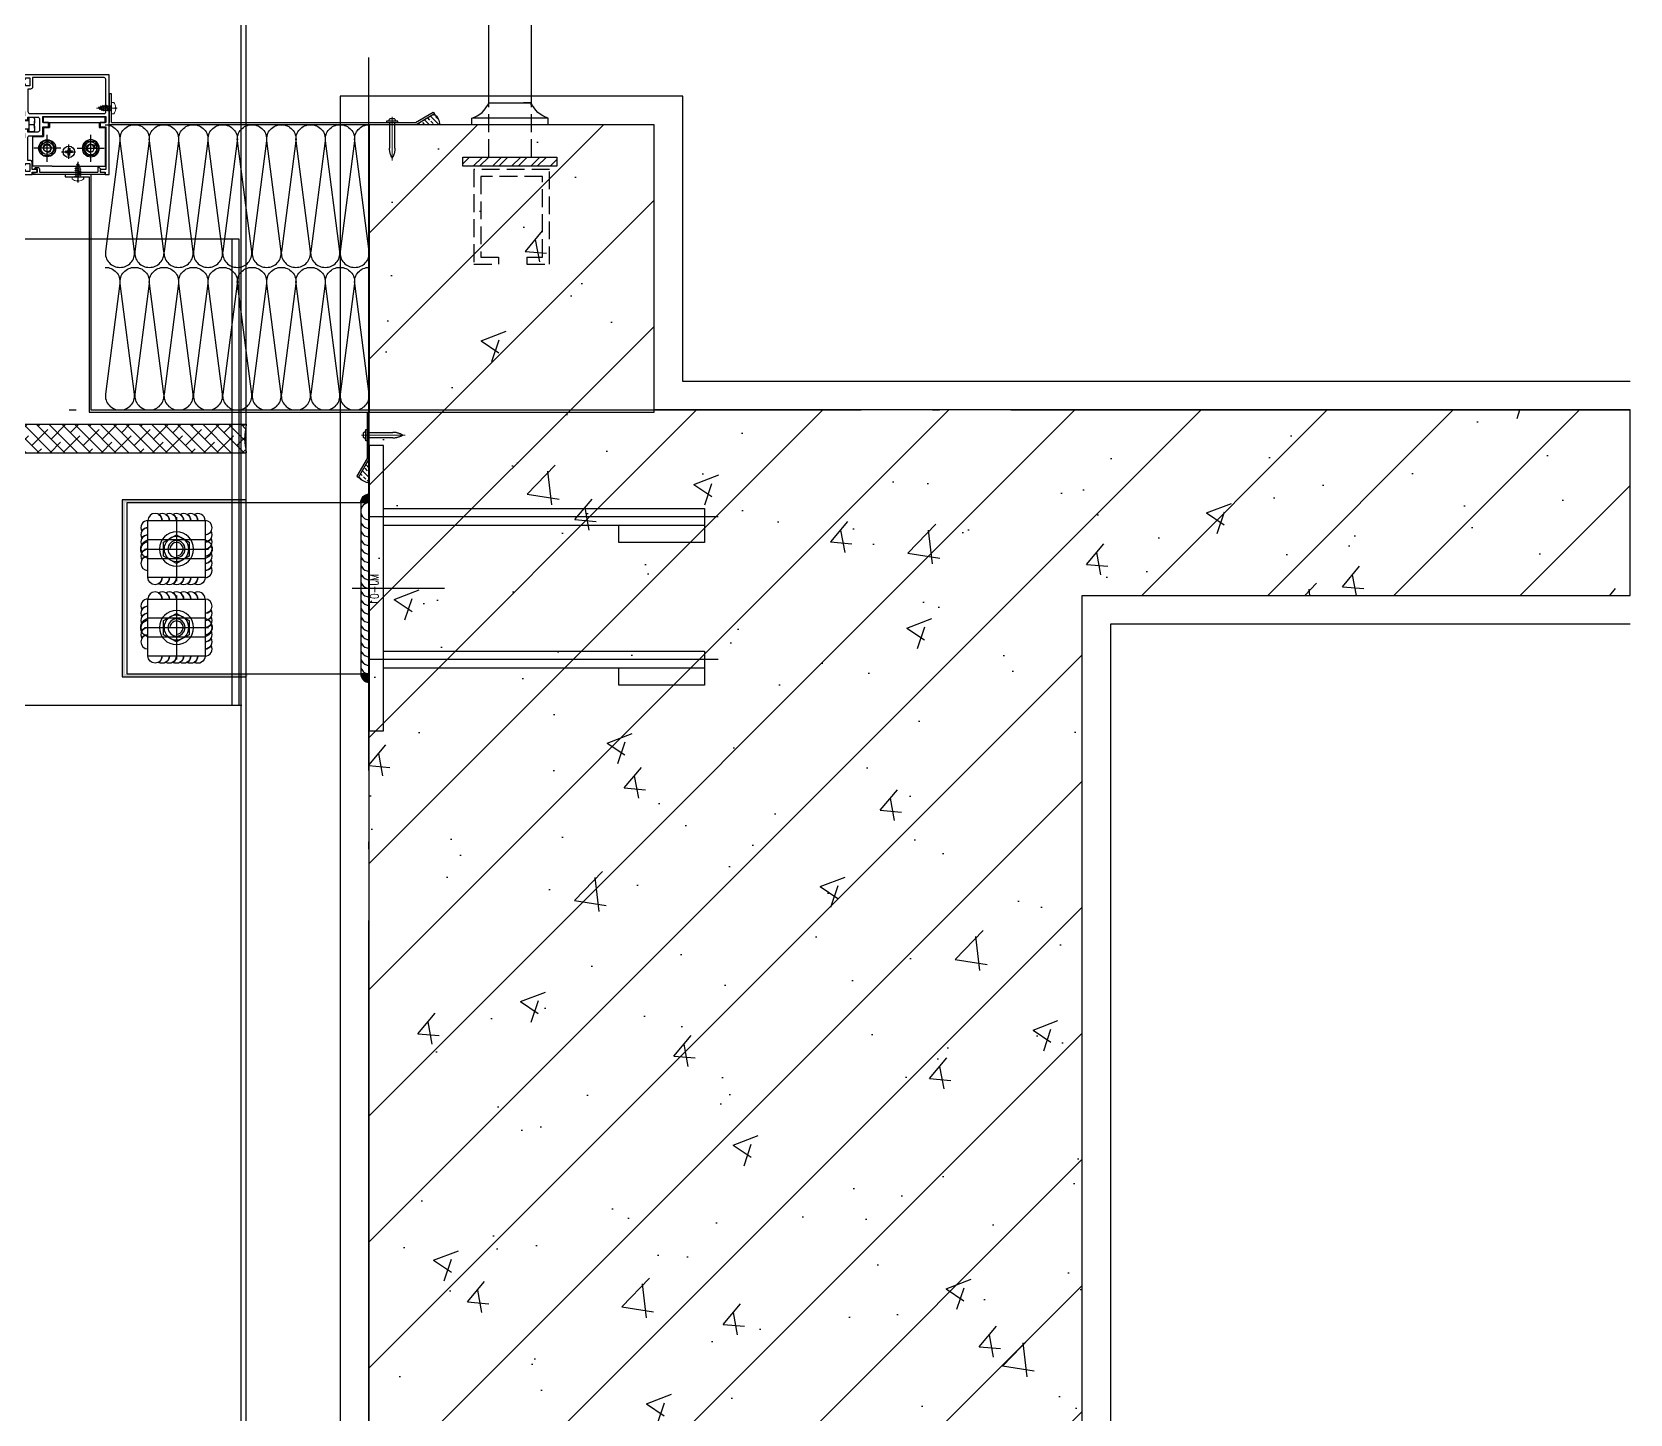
# Model space of a CAD drawing. Extents: x 6843040 to 15500510, y -6507076 to -4940511.
# Drawn here: x 7663986 to 7665106, y -6158748 to -6157780 of the extents above; entities that cross this region are included whole.
import ezdxf
from ezdxf.enums import TextEntityAlignment as Align

# ---------------------------------------------------------------- set-up
doc = ezdxf.new("R2010")
doc.units = 0
doc.header["$LTSCALE"] = 1000
doc.header["$MEASUREMENT"] = 0
for name, pattern in [('ACAD_ISO04W100', [30.5, 24, -3, 0.5, -3]), ('CENTER', [50.8, 31.75, -6.35, 6.35, -6.35]), ('CONTINOUS', [0]), ('DASH', [0.35, 0.25, -0.1]), ('DOTE', [2.42, 2, -0.2, 0.02, -0.2]), ('HIDDEN', [0.375, 0.25, -0.125])]:
    doc.linetypes.add(name, pattern=pattern)
for name, color, linetype in [('-07B2-附件', 8, 'Continuous'), ('CENTER中心线层', 1, 'CENTER'), ('DOTE', 8, 'DOTE'), ('E_LINE_1', 1, 'Continuous'), ('FASTENER紧固件', 2, 'Continuous'), ('FRSTENER紧固件', 2, 'Continuous'), ('GC', 3, 'Continuous'), ('LT-dim 1', 3, 'Continuous'), ('LT-dim 10', 253, 'Continuous'), ('LT-dim 2', 253, 'Continuous'), ('LT-dim 20', 253, 'Continuous'), ('LT-dim 4', 253, 'Continuous'), ('LT-dim 5', 3, 'Continuous'), ('LT-dim 50', 253, 'Continuous'), ('LT-dim 8', 253, 'Continuous'), ('LT-Fill-密封胶', 113, 'Continuous'), ('LT-Fill-玻璃1', 14, 'Continuous'), ('LT-中线', 6, 'Continuous'), ('LT-文字标注', 7, 'Continuous'), ('LT-焊缝', 1, 'Continuous'), ('LT-铝板', 31, 'Continuous'), ('PJ', 25, 'Continuous'), ('plan-1', 40, 'Continuous'), ('PUB_HATCH', 8, 'Continuous'), ('Q02中线', 3, 'Continuous'), ('Q03轴线', 1, 'ACAD_ISO04W100'), ('Q08虚线', 75, 'HIDDEN'), ('Q09辅材', 31, 'Continuous'), ('WALL6', 5, 'Continuous'), ('WELDING', 1, 'Continuous'), ('XC', 61, 'Continuous'), ('ZX', 1, 'CENTER'), ('实体', 7, 'Continuous'), ('批荡层', 213, 'Continuous'), ('紧固件', 40, 'Continuous')]:
    doc.layers.add(name, color=color, linetype=linetype)
for name, color, linetype, lineweight in [('002CEN', 1, 'CENTER', 13), ('003DOT', 253, 'HIDDEN', 13), ('009CON', 6, 'CONTINOUS', 15)]:
    doc.layers.add(name, color=color, linetype=linetype, lineweight=lineweight)
doc.styles.add('LT-文字标注', font='romans.shx', dxfattribs={"width": 0.8, "bigfont": 'gbhzfs.shx'})

# ---------------------------------------------------------------- blocks, each defined once
blk = doc.blocks.new('gtdwer34')
at = {"layer": 'WALL6'}
h = blk.add_hatch(dxfattribs=at)
h.set_pattern_fill('ANSI32', color=256, scale=2, style=0)
h.set_pattern_definition([(45, (2115741.957, -882245.928), (-6.73519209, 6.73519209), []), (45, (2115746.447, -882245.928), (-6.73519209, 6.73519209), [])])
h.paths.add_polyline_path([(44309.1, -285946.8), (44243.2, -285946.8), (44243.2, -285953.2), (44309.1, -285953.2)])
for p, q in [((44261.4, -285908.7), (44261.4, -284868.8)), ((44291.4, -285908.8), (44291.4, -284868.8))]:
    blk.add_line(p, q, dxfattribs=at)
at = {"layer": 'WALL6', "linetype": 'DASH', "ltscale": 0.05}
for p, q in [((44261.4, -285946.8), (44261.4, -285908.7)), ((44291.4, -285946.8), (44291.3, -285908.7))]:
    blk.add_line(p, q, dxfattribs=at)
at = {"layer": 'WALL6'}
for points in [[(44249.6, -285924.1), (44249.6, -285919.6, 0.231992), (44261.4, -285908.7), (44290.9, -285908.7)], [(44303, -285924.1), (44303.1, -285919.6, -0.231992), (44291.3, -285908.7), (44285.9, -285908.7)]]:
    blk.add_lwpolyline(points, format="xyb", dxfattribs=at)
blk.add_lwpolyline([(44303.1, -285919.6), (44250, -285919.6)], dxfattribs=at)
blk.add_lwpolyline([(44243.2, -285946.8), (44309.1, -285946.8), (44309.1, -285953.2), (44243.2, -285953.2)], close=True, dxfattribs=at)
at = {"layer": 'WALL6', "linetype": 'DASH', "ltscale": 0.05}
for points in [[(44288.2, -286021.9), (44304.1, -286021.9), (44304.1, -285955.4), (44251, -285955.4), (44251, -286021.9), (44268.4, -286021.9)], [(44304.1, -286021.9), (44304.1, -285955.4), (44251, -285955.4), (44251, -286021.9), (44268.4, -286021.9)], [(44288.2, -286016.9), (44299.1, -286016.9), (44299.1, -285960.4), (44256, -285960.4), (44256, -286016.9), (44268.4, -286016.9)], [(44268.4, -286016.9), (44268.4, -286021.9)], [(44288.2, -286016.9), (44288.2, -286021.9)]]:
    blk.add_lwpolyline(points, dxfattribs=at)
blk = doc.blocks.new('LT-BLK-20220127160324', base_point=(-28533.2, -2765.2))
at = {"color": 1, "linetype": 'ACAD_ISO04W100', "ltscale": 0.4}
for p, q in [((-28777.8, -2715.2), (-28533.2, -2715.2)), ((-28521.3, -2765.2), (-28586, -2765.2)), ((-28777.8, -2815.2), (-28533.2, -2815.2))]:
    blk.add_line(p, q, dxfattribs=at)
at = {"layer": 'GC', "color": 3}
blk.add_lwpolyline([(-28543.2, -2865.2), (-28543.2, -2665.2), (-28533.2, -2665.2), (-28533.2, -2865.2)], close=True, dxfattribs=at)
for points in [[(-28543.2, -2709.2), (-28768.2, -2709.2)], [(-28768.2, -2709.2), (-28768.2, -2733.2), (-28708.2, -2733.2), (-28708.2, -2721.2)], [(-28543.2, -2809.2), (-28768.2, -2809.2)], [(-28768.2, -2809.2), (-28768.2, -2833.2), (-28708.2, -2833.2), (-28708.2, -2821.2)]]:
    blk.add_lwpolyline(points, dxfattribs=at)
at = {"layer": 'GC', "ltscale": 3}
for points in [[(-28768.2, -2721.2), (-28543.2, -2721.2)], [(-28768.2, -2821.2), (-28543.2, -2821.2)]]:
    blk.add_lwpolyline(points, dxfattribs=at)
at = {"layer": 'LT-文字标注', "style": 'LT-文字标注', "width": 0.8}
blk.add_text('MJ-01', height=6, rotation=270, dxfattribs=at).set_placement((-28541.6, -2776.9), align=Align.BOTTOM_RIGHT)
blk = doc.blocks.new('LT-BLK-20230912092320', base_point=(26757, -59640.5))
at = {"layer": 'GC', "elevation": 0}
blk.add_lwpolyline([(26737, -59620.5), (26737, -59660.5), (26777, -59660.5), (26777, -59620.5)], close=True, dxfattribs=at)
at = {"layer": 'LT-焊缝', "elevation": 0}
for points in [[(26737, -59620.5, -0.57735), (26744.5, -59616.2, 0.267949), (26742, -59620.5, -0.57735), (26749.5, -59616.2, 0.267949), (26747, -59620.5, -0.57735), (26754.5, -59616.2, 0.267949), (26752, -59620.5, -0.57735), (26759.5, -59616.2, 0.267949), (26757, -59620.5, -0.57735), (26764.5, -59616.2, 0.267949), (26762, -59620.5, -1), (26772, -59620.5, -1)], [(26737, -59660.5, -0.57735), (26732.7, -59653, 0.267949), (26737, -59655.5, -0.57735), (26732.7, -59648, 0.267949), (26737, -59650.5, -0.57735), (26732.7, -59643, 0.267949), (26737, -59645.5, -0.57735), (26732.7, -59638, 0.267949), (26737, -59640.5, -0.57735), (26732.7, -59633, 0.267949), (26737, -59635.5, -0.57735), (26732.7, -59628, 0.267949), (26737, -59630.5, -1), (26737, -59620.5, -1)], [(26777, -59660.5, 0.57735), (26781.4, -59653, -0.267949), (26777, -59655.5, 0.57735), (26781.4, -59648, -0.267949), (26777, -59650.5, 0.57735), (26781.4, -59643, -0.267949), (26777, -59645.5, 0.57735), (26781.4, -59638, -0.267949), (26777, -59640.5, 0.57735), (26781.4, -59633, -0.267949), (26777, -59635.5, 0.57735), (26781.4, -59628, -0.267949), (26777, -59630.5, 1), (26777, -59620.5, 1)], [(26777, -59660.5, -0.57735), (26769.5, -59664.8, 0.267949), (26772, -59660.5, -0.57735), (26764.5, -59664.8, 0.267949), (26767, -59660.5, -0.57735), (26759.5, -59664.8, 0.267949), (26762, -59660.5, -0.57735), (26754.5, -59664.8, 0.267949), (26757, -59660.5, -0.57735), (26749.5, -59664.8, 0.267949), (26752, -59660.5, -0.57735), (26744.5, -59664.8, 0.267949), (26747, -59660.5, -1), (26737, -59660.5, -1)]]:
    blk.add_lwpolyline(points, format="xyb", dxfattribs=at)
at = {"layer": 'Q02中线'}
for centre, start, end in [((26757, -59622.2), 14.85, 165.15), ((26757, -59658.8), 194.85, 345.15)]:
    blk.add_arc(centre, 6.72, start, end, dxfattribs=at)
at = {"layer": 'Q03轴线', "ltscale": 0.2, "elevation": 0}
for points in [[(26757, -59618.1), (26757, -59662.9)], [(26734.6, -59640.5), (26779.4, -59640.5)]]:
    blk.add_lwpolyline(points, dxfattribs=at)
at = {"layer": 'Q08虚线', "ltscale": 20}
for p, q in [((26750.5, -59660.5), (26750.5, -59620.5)), ((26763.5, -59620.5), (26763.5, -59660.5))]:
    blk.add_line(p, q, dxfattribs=at)
at = {"layer": 'Q09辅材', "elevation": 0}
for points in [[(26757, -59628.5, -1), (26757, -59652.5, -1), (26757, -59628.5, -1)], [(26757, -59631.8, -1), (26757, -59649.2, -1), (26757, -59631.8, -1)], [(26757, -59634.5, -1), (26757, -59646.5, -1), (26757, -59634.5, -1)], [(26761.7, -59640.5, -2.414214), (26757, -59635.9, -2.414214)]]:
    blk.add_lwpolyline(points, format="xyb", dxfattribs=at)
blk.add_lwpolyline([(26767, -59640.5), (26762, -59631.5), (26752.1, -59631.5), (26747.1, -59640.5), (26752.1, -59649.5), (26762, -59649.5), (26767, -59640.5)], dxfattribs=at)
blk = doc.blocks.new('LT-BLK-20240910174306', base_point=(-5314322.4, -274178.3))
at = {"layer": 'LT-Fill-玻璃1'}
h = blk.add_hatch(dxfattribs=at)
h.set_pattern_fill('DOTS', color=8, scale=0.5)
h.set_pattern_definition([(0, (-5830511.4218, -915288.585), (0.396875, 0.79375), [0, -0.79375])])
h.paths.add_polyline_path([(-5314418.4, -274118.3), (-5314418.4, -274116.3), (-5314505.5, -274116.3), (-5314505.5, -274240.3), (-5314417.7, -274240.3), (-5314417.7, -274238.3), (-5314503.5, -274238.3), (-5314503.5, -274118.3)])
at = {"layer": 'WELDING'}
h = blk.add_hatch(color=256, dxfattribs=at)
h.dxf.hatch_style = 1
edge = h.paths.add_edge_path()
edge.add_line((-5314332.4, -274112.3), (-5314332.4, -274118.3))
edge.add_line((-5314332.4, -274118.3), (-5314338.4, -274118.3))
edge.add_arc((-5314332.4, -274118.3), 6, 90, 180, ccw=False)
h = blk.add_hatch(color=256, dxfattribs=at)
h.dxf.hatch_style = 1
edge = h.paths.add_edge_path()
edge.add_line((-5314332.4, -274244.3), (-5314332.4, -274238.3))
edge.add_line((-5314332.4, -274238.3), (-5314338.4, -274238.3))
edge.add_arc((-5314332.4, -274238.3), 6, 180, 270)
at = {"layer": 'GC'}
blk.add_line((-5314338.4, -274118.3), (-5314338.4, -274238.3), dxfattribs=at)
at = {"layer": 'GC', "elevation": 0}
blk.add_lwpolyline([(-5314332.4, -274238.3), (-5314332.4, -274118.3), (-5314502.4, -274118.3), (-5314502.4, -274238.3)], close=True, dxfattribs=at)
at = {"layer": 'LT-dim 2', "color": 8, "elevation": 0}
blk.add_lwpolyline([(-5314418.4, -274116.3), (-5314505.5, -274116.3), (-5314505.5, -274240.3), (-5314418.4, -274240.3)], dxfattribs=at)
at = {"layer": 'LT-dim 5', "color": 1}
for centre, start in [((-5314332.4, -274124.3), 90), ((-5314332.4, -274130.3), 150), ((-5314332.4, -274136.3), 150), ((-5314332.4, -274142.3), 150), ((-5314332.4, -274148.3), 150), ((-5314332.4, -274154.3), 150), ((-5314332.4, -274160.3), 150), ((-5314332.4, -274166.3), 150), ((-5314332.4, -274172.3), 150), ((-5314332.4, -274178.3), 150), ((-5314332.4, -274184.3), 150), ((-5314332.4, -274190.3), 150), ((-5314332.4, -274196.3), 150), ((-5314332.4, -274202.3), 150), ((-5314332.4, -274208.3), 150), ((-5314332.4, -274214.3), 150), ((-5314332.4, -274220.3), 150), ((-5314332.4, -274226.3), 150), ((-5314332.4, -274232.3), 150)]:
    blk.add_arc(centre, 6, start, 270, dxfattribs=at)
at = {"layer": 'WELDING'}
for points in [[(-5314332.4, -274112.3), (-5314332.4, -274118.3), (-5314338.4, -274118.3, -0.414214)], [(-5314332.4, -274244.3), (-5314332.4, -274238.3), (-5314338.4, -274238.3, 0.414214)]]:
    blk.add_lwpolyline(points, format="xyb", close=True, dxfattribs=at)
at = {"layer": 'LT-dim 4', "xscale": -1, "rotation": 90}
for p in [(-5314467.5, -274150.8, 0), (-5314467.5, -274205.8, 0)]:
    blk.add_blockref('LT-BLK-20230912092320', p, dxfattribs=at)
at = {"layer": 'LT-dim 50', "xscale": -1}
blk.add_blockref('LT-BLK-20220127160324', (-5314332.4, -274178.3), dxfattribs=at)
blk = doc.blocks.new('LT-BLK-20240603163343', base_point=(-3102913.4, 295840.9))
at = {"layer": 'LT-Fill-密封胶'}
h = blk.add_hatch(dxfattribs=at)
h.set_pattern_fill('ANSI38', color=8, scale=2, style=0)
h.set_pattern_definition([(45, (-2772054.24, 233924.1444), (-4.49012806, 4.49012806), []), (135, (-2772054.24, 233924.1444), (-13.47038418, 4.49012806), [15.875, -9.525])])
edge = h.paths.add_edge_path()
edge.add_arc((-3103105.2, 295847.9), 53.5, 349.2258, 370.7742, ccw=False)
edge.add_line((-3103052.6, 295837.9), (-3102872.6, 295837.9))
edge.add_arc((-3102820.1, 295847.9), 53.5, 169.2258, 190.7742, ccw=False)
edge.add_line((-3102872.6, 295857.9), (-3103052.6, 295857.9))
at = {"layer": 'GC', "color": 8, "linetype": 'HIDDEN', "ltscale": 50}
for p, q in [((-3102878.4, 295987.9), (-3103047.4, 295987.9)), ((-3103047.4, 295987.9), (-3103047.4, 295660.9)), ((-3103042.4, 295987.9), (-3103042.4, 295660.9)), ((-3102883.4, 295987.9), (-3102883.4, 295660.9)), ((-3102878.4, 295987.9), (-3102878.4, 295660.9)), ((-3102878.4, 295660.9), (-3103049.4, 295660.9))]:
    blk.add_line(p, q, dxfattribs=at)
at = {"layer": 'LT-Fill-密封胶', "color": 8}
for points in [[(-3103052.6, 295857.9, -0.094301), (-3103052.6, 295837.9, 0)], [(-3102872.6, 295857.9, 0.094301), (-3102872.6, 295837.9, 0)]]:
    blk.add_lwpolyline(points, format="xyb", dxfattribs=at)
at = {"layer": 'XC', "ltscale": 0.5}
for p, q in [((-3102872.6, 295857.9), (-3103052.6, 295857.9)), ((-3102872.6, 295837.9), (-3103052.6, 295837.9))]:
    blk.add_line(p, q, dxfattribs=at)
blk = doc.blocks.new('*U255')
at = {"layer": '002CEN', "ltscale": 5}
blk.add_line((-4.1, 0), (10.5, 0), dxfattribs=at)
at = {"layer": '003DOT', "ltscale": 5}
for p, q in [((0, 4), (0, 1.8)), ((0, 1.8), (0, -2.3)), ((0, 1.7), (0.6, -1.5)), ((0, 0), (0.3, -2.1)), ((0.2, 1.6), (0.8, 1.6)), ((0.8, 1.6), (1.1, 2.1)), ((0.8, 1.6), (1.4, -1.5)), ((1.1, 2.1), (1.7, -2.1)), ((1.1, 2.1), (1.4, 1.6)), ((1.4, 1.6), (2, -1.5)), ((1.4, 1.6), (2.2, 1.6)), ((2.2, 1.6), (2.5, 2.1)), ((2.2, 1.6), (2.8, -1.5)), ((2.5, 2.1), (3.1, -2.1)), ((2.5, 2.1), (2.8, 1.6)), ((2.8, 1.6), (3.4, -1.5)), ((2.8, 1.6), (3.6, 1.6)), ((3.6, 1.6), (3.9, 2.1)), ((3.6, 1.6), (4.2, -1.5)), ((3.9, 2.1), (4.5, -2.1)), ((3.9, 2.1), (4.2, 1.6)), ((4.2, 1.6), (4.8, -1.5)), ((4.2, 1.6), (5, 1.6)), ((5, 1.6), (5.3, 2.1)), ((5, 1.6), (5.6, -1.5)), ((5.3, 2.1), (5.9, -2.1)), ((5.3, 2.1), (5.6, 1.6)), ((5.6, 1.6), (6.2, -1.5)), ((5.6, 1.6), (5.8, 1.6)), ((5.8, 1.6), (6.5, 1.3)), ((6.5, 1.3), (6.8, 1.7)), ((6.5, 1.3), (6.9, -1.1)), ((6.8, 1.7), (7.2, -1.6)), ((6.8, 1.7), (7.2, 0.9)), ((7.2, 0.9), (7.7, -0.8)), ((7.2, 0.9), (8, 0.6)), ((8, 0.6), (8.2, 1.1)), ((8, 0.6), (8.3, -0.5)), ((8.2, 1.1), (8.5, -1)), ((8.2, 1.1), (8.7, 0.3)), ((8.7, 0.3), (9, -0.2)), ((8.7, 0.3), (9.5, 0)), ((9.5, 0), (9, -0.2)), ((0, -2.3), (0, -4)), ((0.3, -2.1), (0.2, -2.1)), ((0.6, -1.5), (0.3, -2.1)), ((1.4, -1.5), (0.6, -1.5)), ((1.7, -2.1), (1.4, -1.5)), ((2, -1.5), (1.7, -2.1)), ((2.8, -1.5), (2, -1.5)), ((3.1, -2.1), (2.8, -1.5)), ((3.4, -1.5), (3.1, -2.1)), ((4.2, -1.5), (3.4, -1.5)), ((4.5, -2.1), (4.2, -1.5)), ((4.8, -1.5), (4.5, -2.1)), ((5.6, -1.5), (4.8, -1.5)), ((5.9, -2.1), (5.6, -1.5)), ((6.2, -1.5), (5.9, -2.1)), ((6.9, -1.1), (6.2, -1.4)), ((6.2, -1.4), (6.2, -1.5)), ((7.2, -1.6), (6.9, -1.1)), ((7.7, -0.8), (7.2, -1.6)), ((8.3, -0.5), (7.7, -0.8)), ((8.5, -1), (8.3, -0.5)), ((9, -0.2), (8.5, -1))]:
    blk.add_line(p, q, dxfattribs=at)
for centre, start, end in [((0.2, 1.8), 180, 270), ((0.2, -2.3), 90, 180)]:
    blk.add_arc(centre, 0.2, start, end, dxfattribs=at)
at = {"layer": '009CON'}
for p, q in [((-2.7, 0.4), (-3.1, 0.4)), ((-2.7, -0.4), (-2.7, 0.4)), ((-1.7, 4), (0, 4)), ((-3.1, -0.4), (-2.7, -0.4)), ((0, -4), (-1.7, -4))]:
    blk.add_line(p, q, dxfattribs=at)
for start, end in [(142.0201, 176.4719), (183.5281, 217.9799)]:
    blk.add_arc((3.4, 0), 6.5, start, end, dxfattribs=at)
blk = doc.blocks.new('LT-BLK-20230218091845', base_point=(395239.1, 252820.7))
at = {"layer": 'LT-Fill-玻璃1'}
h = blk.add_hatch(dxfattribs=at)
h.set_pattern_fill('ANSI33', color=8, scale=0.75, style=0)
h.set_pattern_definition([(45, (0, 0), (-3.367596045, 3.367596045), []), (45, (3.3676, 0), (-3.367596045, 3.367596045), [2.38125, -1.190625])])
edge = h.paths.add_edge_path()
edge.add_line((395239.1, 252820.7), (395252.1, 252813.2))
edge.add_arc((395244.4, 252821.8), 11.5, 311.8286, 333.2105)
edge.add_arc((395244.4, 252821.8), 11.5, 333.2105, 354.5925)
edge.add_line((395255.9, 252820.7), (395239.1, 252820.7))
at = {"layer": 'LT-dim 5'}
blk.add_arc((395244.4, 252821.8), 11.5, 311.8286, 354.5925, dxfattribs=at)
blk = doc.blocks.new('LT-BLK-20240528163730', base_point=(-326528, 67956.2))
at = {"layer": 'LT-中线'}
for p, q in [((-326529.3, 67957.1), (-326536.8, 67944.1)), ((-326535.3, 67943.7), (-326528, 67956.2)), ((-326528, 67956.2), (-326529.3, 67957.1)), ((-326536.8, 67944.1), (-326536.8, 67911.3)), ((-326535.3, 67911.3), (-326535.3, 67943.7))]:
    blk.add_line(p, q, dxfattribs=at)
at = {"layer": 'LT-Fill-玻璃1', "rotation": 90.00000000172149}
blk.add_blockref('LT-BLK-20230218091845', (-326536.8, 67944), dxfattribs=at)
blk = doc.blocks.new('sd425')
at = {"layer": '实体', "color": 1, "linetype": 'CENTER', "lineweight": 18}
blk.add_line((0, 3.9), (0, -26.6), dxfattribs=at)
at = {"layer": '紧固件', "color": 40}
blk.add_lwpolyline([(4, 0), (-4, 0), (-4, 1), (4, 1)], close=True, dxfattribs=at)
blk.add_lwpolyline([(-3.5, 1, 0.342434), (-2, 2.1, -0.350221), (-1.6, 2.5), (1.6, 2.5, -0.341999), (2.1, 2.1, 0.348555), (3.5, 1)], format="xyb", dxfattribs=at)
at = {"layer": '紧固件', "color": 40, "linetype": 'HIDDEN', "ltscale": 2}
blk.add_lwpolyline([(1.9, 0), (1.9, -18, -0.131642), (0, -25, -0.131531), (-1.9, -18), (-1.9, 0)], format="xyb", dxfattribs=at)
blk = doc.blocks.new('LT-BLK-20240528163734', base_point=(-326528, 67956.2))
at = {"rotation": 270}
blk.add_blockref('sd425', (-326535.3, 67927.4), dxfattribs=at)
at = {"layer": 'LT-dim 50'}
blk.add_blockref('LT-BLK-20240528163730', (-326528, 67956.2), dxfattribs=at)
blk = doc.blocks.new('*U251')
at = {"layer": '-07B2-附件', "color": 6, "lineweight": -3}
for p, q in [((-5, 3.6), (-5, 0)), ((5, 0), (-5, 0)), ((-3, -15.1), (-3, 0)), ((0, 3.6), (0, 0)), ((0, 3.6), (0, 0)), ((3, -15.1), (3, 0)), ((5, 3.6), (5, 0)), ((-3, -6), (-2.4, -7.2)), ((3, -6), (-3, -6)), ((3, -7.2), (-3, -7.2)), ((-2.4, -15.1), (-2.4, -7.2)), ((3, -6), (2.4, -7.2)), ((2.4, -15.1), (2.4, -7.2)), ((6, -15.1), (-6, -15.1)), ((-6, -16.7), (-6, -15.1)), ((6, -16.7), (-6, -16.7)), ((-5.8, -23.1), (-5.8, -18.7)), ((-4.6, -18.3), (-4.6, -16.7)), ((4.6, -18.3), (-4.6, -18.3)), ((3.9, -18.3), (-3.9, -18.3)), ((-2.9, -23.1), (-2.9, -18.7)), ((0, -18.3), (-0.9, -16.7)), ((0.9, -18.3), (0, -16.7)), ((2.9, -23.1), (2.9, -18.7)), ((4.6, -18.3), (4.6, -16.7)), ((5.8, -23.1), (5.8, -18.7)), ((6, -16.7), (6, -15.1)), ((-4.3, -23.5), (4.3, -23.5)), ((-3, -27.5), (-3, -23.5)), ((3, -27.5), (-3, -27.5)), ((-3, -27.5), (-2.4, -28.1)), ((-2.4, -28.1), (-2.4, -23.5)), ((2.4, -28.1), (-2.4, -28.1)), ((2.4, -28.1), (2.4, -23.5)), ((3, -27.5), (2.4, -28.1)), ((3, -27.5), (3, -23.5))]:
    blk.add_line(p, q, dxfattribs=at)
blk.add_lwpolyline([(-2.5, 4.1), (2.5, 4.1)], dxfattribs=at)
for centre, radius, start, end in [((-2.5, -2.8), 6.91, 68.794, 111.206), ((2.5, -2.8), 6.91, 68.794, 111.206), ((-4.3, -21.2), 2.89, 60, 120), ((0, -29.3), 11, 74.7385, 105.2615), ((4.3, -21.2), 2.89, 60, 120), ((-4.3, -20.6), 2.89, 240, 300), ((0, -12.5), 11, 254.7385, 285.2615), ((4.3, -20.6), 2.89, 240, 300)]:
    blk.add_arc(centre, radius, start, end, dxfattribs=at)
blk = doc.blocks.new('*U167')
at = {"layer": 'CENTER中心线层', "ltscale": 3}
for p, q in [((5.2, 0), (-4.7, 0)), ((0, 5), (0, -5))]:
    blk.add_line(p, q, dxfattribs=at)
at = {"layer": 'FASTENER紧固件'}
for p, q in [((-2.5, 0.6), (-0.6, 0.4)), ((-2.1, 0.6), (-2.1, -0.6)), ((-1.6, 0.5), (-0.8, 0.8)), ((-0.5, 1.6), (-0.8, 0.8)), ((-0.8, 0.8), (-0.4, 0.4)), ((-0.6, 2.5), (-0.4, 0.6)), ((0.6, 2.1), (-0.6, 2.1)), ((-0.6, 0.4), (-0.4, 0.4)), ((-0.6, -0.4), (-0.6, 0.4)), ((-0.4, 0.4), (-0.4, 0.6)), ((-0.4, 0.6), (0.4, 0.6)), ((0.6, 2.5), (0.4, 0.6)), ((0.8, 0.8), (0.4, 0.4)), ((0.4, 0.6), (0.4, 0.4)), ((0.4, 0.4), (0.6, 0.4)), ((0.5, 1.6), (0.8, 0.8)), ((2.5, 0.6), (0.6, 0.4)), ((0.6, 0.4), (0.6, -0.4)), ((1.6, 0.5), (0.8, 0.8)), ((2.1, 0.6), (2.1, -0.6)), ((-2.5, -0.6), (-0.6, -0.4)), ((-1.6, -0.5), (-0.8, -0.8)), ((-0.8, -0.8), (-0.4, -0.4)), ((-0.5, -1.6), (-0.8, -0.8)), ((-0.4, -0.4), (-0.6, -0.4)), ((-0.6, -2.5), (-0.4, -0.6)), ((0.6, -2.1), (-0.6, -2.1)), ((-0.4, -0.6), (-0.4, -0.4)), ((0.4, -0.6), (-0.4, -0.6)), ((0.6, -0.4), (0.4, -0.4)), ((0.4, -0.4), (0.4, -0.6)), ((0.8, -0.8), (0.4, -0.4)), ((0.6, -2.5), (0.4, -0.6)), ((0.5, -1.6), (0.8, -0.8)), ((2.5, -0.6), (0.6, -0.4)), ((1.6, -0.5), (0.8, -0.8))]:
    blk.add_line(p, q, dxfattribs=at)
blk.add_circle((0, 0), 4, dxfattribs=at)
blk = doc.blocks.new('M6-W-F')
at = {"layer": 'PJ', "extrusion": (0.866025, -0.5, 0)}
for p, q in [((-3, 4.8), (-5.6, 0.2)), ((3, -4.8), (5.6, -0.2))]:
    blk.add_line(p, q, dxfattribs=at)
at = {"layer": 'PJ', "extrusion": (0, 1, 0)}
for p, q in [((2.6, 5), (-2.6, 5)), ((-2.6, -5), (2.6, -5))]:
    blk.add_line(p, q, dxfattribs=at)
at = {"layer": 'PJ', "extrusion": (0.866025, 0.5, 0)}
for p, q in [((5.6, 0.2), (3, 4.8)), ((-5.6, -0.2), (-3, -4.8))]:
    blk.add_line(p, q, dxfattribs=at)
at = {"layer": 'PJ'}
for radius in [6, 4.45, 2.46]:
    blk.add_circle((0, 0), radius, dxfattribs=at)
for radius, start, end in [(5.65, 177.7395, 182.2605), (5.65, 117.7395, 122.2605), (3, 275.7296, 185.7296), (5.65, 57.7395, 62.2605), (5.65, 357.7395, 2.2605), (5.65, 237.7395, 242.2605), (5.65, 297.7395, 302.2605)]:
    blk.add_arc((0, 0), radius, start, end, dxfattribs=at)
at = {"layer": 'ZX', "ltscale": 0.6, "extrusion": (1, 0, 0)}
blk.add_line((0, -9.5), (0, 9.5), dxfattribs=at)
at = {"layer": 'ZX', "ltscale": 0.6, "extrusion": (0, 1, 0)}
blk.add_line((9.5, 0), (-9.5, 0), dxfattribs=at)
blk = doc.blocks.new('LT-BLK-20240527212027', base_point=(-4578.7, 6644.9))
at = {"layer": 'LT-中线', "ltscale": 10}
for p, q in [((-4558.2, 6648.9), (-4601.2, 6648.9)), ((-4601.2, 6644.9), (-4601.2, 6648.9)), ((-4558.2, 6644.9), (-4601.2, 6644.9)), ((-4597.2, 6644.9), (-4597.2, 6641.4)), ((-4562.2, 6644.9), (-4562.2, 6641.4)), ((-4558.2, 6644.9), (-4558.2, 6648.9)), ((-4597.2, 6641.4), (-4601.2, 6641.4)), ((-4601.2, 6641.4), (-4601.2, 6614.4)), ((-4558.2, 6641.4), (-4562.2, 6641.4)), ((-4558.2, 6641.4), (-4558.2, 6635.1)), ((-4550.7, 6635.1), (-4558.2, 6635.1)), ((-4550.7, 6614.4), (-4550.7, 6635.1)), ((-4564.2, 6614.4), (-4601.2, 6614.4)), ((-4564.2, 6614.4), (-4550.7, 6614.4))]:
    blk.add_line(p, q, dxfattribs=at)
at = {"layer": 'FRSTENER紧固件', "xscale": -1, "rotation": 180}
blk.add_blockref('*U167', (-4575.9, 6624.4), dxfattribs=at)
at = {"layer": 'PJ'}
blk.add_blockref('M6-W-F', (-4591.2, 6626.9), dxfattribs=at)
at = {"layer": 'PJ', "xscale": -1}
blk.add_blockref('M6-W-F', (-4560.7, 6626.9), dxfattribs=at)
blk = doc.blocks.new('LT-BLK-20240527212049', base_point=(-4575.8, 6610.9))
at = {"layer": 'LT-铝板'}
blk.add_lwpolyline([(-4552.6, 6614.7, 1), (-4552.6, 6616), (-4554.1, 6616, 0.414214), (-4555.1, 6615), (-4555.1, 6613.1, -0.414214), (-4555.6, 6612.6), (-4595.8, 6612.6, -0.414214), (-4596.3, 6613.1), (-4596.3, 6616, 0.654649), (-4596.8, 6616.2), (-4598, 6615, 0.504901), (-4598, 6614.6), (-4597.6, 6614.3), (-4597.6, 6612.6), (-4600.7, 6612.6, 0.414214), (-4601, 6612.3), (-4601, 6611.2, 0.414214), (-4600.7, 6610.9), (-4551, 6610.9, 0.916331), (-4550.9, 6612.2), (-4553.8, 6612.7), (-4553.8, 6614.7)], format="xyb", close=True, dxfattribs=at)
blk = doc.blocks.new('LT-BLK-20240910160700', base_point=(-5089123.4, -205701.6))
at = {"layer": 'LT-铝板'}
for points in [[(-5089076.9, -205700.1), (-5089076.9, -205695.8), (-5089120.9, -205695.8), (-5089120.9, -205700.1), (-5089116.9, -205700.1), (-5089116.9, -205703.1), (-5089120.9, -205703.1), (-5089120.9, -205733), (-5089117.8, -205733, -1), (-5089117.8, -205734.8), (-5089120.4, -205734.8), (-5089120.4, -205736.6), (-5089123.4, -205736.6), (-5089123.4, -205666.6), (-5089063.4, -205666.6), (-5089063.4, -205669.8), (-5089064.6, -205669.8), (-5089064.6, -205668.8), (-5089067.6, -205668.8), (-5089067.6, -205674.4), (-5089064.6, -205674.4), (-5089064.6, -205673.3), (-5089063.4, -205673.3), (-5089063.4, -205687.1), (-5089063.4, -205687.1), (-5089063.4, -205690.1), (-5089063.4, -205690.1), (-5089063.4, -205692.3), (-5089063.9, -205692.3), (-5089063.9, -205695.3), (-5089063.4, -205695.3), (-5089063.4, -205698.3), (-5089066.4, -205698.3), (-5089066.4, -205696.3), (-5089073.4, -205696.3, 0.414214), (-5089074.4, -205697.3), (-5089074.4, -205705.8, 0.414214), (-5089073.4, -205706.8), (-5089066.4, -205706.8), (-5089066.4, -205704.8), (-5089063.4, -205704.8), (-5089063.4, -205707.8), (-5089063.9, -205707.8), (-5089063.9, -205710.8), (-5089063.4, -205710.8), (-5089063.4, -205729.8), (-5089064.6, -205729.8), (-5089064.6, -205728.8), (-5089067.6, -205728.8), (-5089067.6, -205734.4), (-5089064.6, -205734.4), (-5089064.6, -205733.3), (-5089063.4, -205733.3), (-5089063.4, -205736.6), (-5089069.4, -205736.6), (-5089069.4, -205734.8), (-5089072, -205734.8, -1), (-5089072, -205733), (-5089069.4, -205733), (-5089069.4, -205728.1, -0.414214), (-5089067.9, -205726.6), (-5089066.4, -205726.6), (-5089066.4, -205710.3, 0.414214), (-5089067.4, -205709.3), (-5089075.9, -205709.3, -0.414214), (-5089076.9, -205708.3), (-5089076.9, -205703.1), (-5089080.9, -205703.1), (-5089080.9, -205700.1)], [(-5089120.9, -205692.8), (-5089120.9, -205669.6, -0.414214), (-5089119.9, -205668.6), (-5089069.6, -205668.6), (-5089069.6, -205675.1, 0.414214), (-5089068.1, -205676.6), (-5089066.4, -205676.6), (-5089066.4, -205692.3, -0.414214), (-5089067.9, -205693.8), (-5089119.9, -205693.8, -0.414214)]]:
    blk.add_lwpolyline(points, format="xyb", close=True, dxfattribs=at)
blk = doc.blocks.new('LT-BLK-20240910180156', base_point=(-5314482.2, -280328.3, 0))
at = {"layer": 'GC', "color": 8, "linetype": 'HIDDEN', "ltscale": 20}
blk.add_line((-5314421.9, -281849), (-5314421.9, -279857.6), dxfattribs=at)
at = {"layer": 'LT-dim 1', "extrusion": (0, 1.22465e-16, -1)}
for points in [[(5314517.2, -280003.3, 0.451718), (5314507, -280014.6), (5314517.1, -280092.1, -0.451718), (5314506.9, -280103.3, -0.451718), (5314496.7, -280092.1), (5314506.8, -280014.6, 0.451718), (5314496.6, -280003.3, 0.451718), (5314486.4, -280014.6), (5314496.5, -280092.1, -0.451718), (5314486.3, -280103.3, -0.451718), (5314476.1, -280092.1), (5314486.3, -280014.6, 0.451718), (5314476.1, -280003.3, 0.451718), (5314465.9, -280014.6), (5314476, -280092.1, -0.451718), (5314465.8, -280103.3, -0.451718), (5314455.6, -280092.1), (5314465.7, -280014.6, 0.451718), (5314455.5, -280003.3, 0.451718), (5314445.3, -280014.6), (5314455.4, -280092.1, -0.451718), (5314445.2, -280103.3, -0.451718), (5314435, -280092.1), (5314445.1, -280014.6, 0.451718), (5314434.9, -280003.3, 0.451718), (5314424.7, -280014.6), (5314434.9, -280092.1, -0.451718), (5314424.7, -280103.3, -0.451718), (5314414.5, -280092.1), (5314424.6, -280014.6, 0.451718), (5314414.4, -280003.3, 0.451718), (5314404.2, -280014.6), (5314414.3, -280092.1, -0.451718), (5314404.1, -280103.3, -0.451718), (5314393.9, -280092.1), (5314404, -280014.6, 0.451718), (5314393.8, -280003.3, 0.451718), (5314383.6, -280014.6), (5314393.8, -280092.1, -0.451718), (5314383.6, -280103.3, -0.451718), (5314373.4, -280092.1), (5314383.5, -280014.6, 0.451718), (5314373.3, -280003.3, 0.451718), (5314363.1, -280014.6), (5314373.2, -280092.1, -0.451718), (5314363, -280103.3, -0.451718), (5314352.8, -280092.1), (5314362.9, -280014.6, 0.451718), (5314352.7, -280003.3, 0.451718), (5314342.5, -280014.6), (5314352.6, -280092.1, -0.451718), (5314342.4, -280103.3, -0.451718), (5314332.2, -280092.1), (5314342.4, -280014.6, 0.451718), (5314332.2, -280003.3)], [(5314517.2, -280103.3, 0.451718), (5314507, -280114.6), (5314517.1, -280192.1, -0.451718), (5314506.9, -280203.3, -0.451718), (5314496.7, -280192.1), (5314506.8, -280114.6, 0.451718), (5314496.6, -280103.3, 0.451718), (5314486.4, -280114.6), (5314496.5, -280192.1, -0.451718), (5314486.3, -280203.3, -0.451718), (5314476.1, -280192.1), (5314486.3, -280114.6, 0.451718), (5314476.1, -280103.3, 0.451718), (5314465.9, -280114.6), (5314476, -280192.1, -0.451718), (5314465.8, -280203.3, -0.451718), (5314455.6, -280192.1), (5314465.7, -280114.6, 0.451718), (5314455.5, -280103.3, 0.451718), (5314445.3, -280114.6), (5314455.4, -280192.1, -0.451718), (5314445.2, -280203.3, -0.451718), (5314435, -280192.1), (5314445.1, -280114.6, 0.451718), (5314434.9, -280103.3, 0.451718), (5314424.7, -280114.6), (5314434.9, -280192.1, -0.451718), (5314424.7, -280203.3, -0.451718), (5314414.5, -280192.1), (5314424.6, -280114.6, 0.451718), (5314414.4, -280103.3, 0.451718), (5314404.2, -280114.6), (5314414.3, -280192.1, -0.451718), (5314404.1, -280203.3, -0.451718), (5314393.9, -280192.1), (5314404, -280114.6, 0.451718), (5314393.8, -280103.3, 0.451718), (5314383.6, -280114.6), (5314393.8, -280192.1, -0.451718), (5314383.6, -280203.3, -0.451718), (5314373.4, -280192.1), (5314383.5, -280114.6, 0.451718), (5314373.3, -280103.3, 0.451718), (5314363.1, -280114.6), (5314373.2, -280192.1, -0.451718), (5314363, -280203.3, -0.451718), (5314352.8, -280192.1), (5314362.9, -280114.6, 0.451718), (5314352.7, -280103.3, 0.451718), (5314342.5, -280114.6), (5314352.6, -280192.1, -0.451718), (5314342.4, -280203.3, -0.451718), (5314332.2, -280192.1), (5314342.4, -280114.6, 0.451718), (5314332.2, -280103.3)]]:
    blk.add_lwpolyline(points, format="xyb", dxfattribs=at)
at = {"layer": 'LT-中线'}
for p, q in [((-5314528.6, -280204.9), (-5314332.2, -280204.9)), ((-5314527.1, -280203.3), (-5314332.2, -280203.3))]:
    blk.add_line(p, q, dxfattribs=at)
for points in [[(-5314512.9, -280001.8), (-5314512.9, -279981.7), (-5314514.4, -279981.7), (-5314514.4, -280001.8)], [(-5314332.2, -280003.3), (-5314514.4, -280003.3), (-5314514.4, -280001.8)], [(-5314512.9, -280001.8), (-5314332.2, -280001.8)], [(-5314527.1, -280203.4), (-5314527.1, -280038.3), (-5314545.3, -280038.3), (-5314545.3, -280039.8), (-5314528.6, -280039.8), (-5314528.6, -280204.9)]]:
    blk.add_lwpolyline(points, dxfattribs=at)
at = {"layer": 'LT-铝板'}
blk.add_line((-5314418.4, -281849), (-5314418.4, -279857.6), dxfattribs=at)
at = {"layer": '-07B2-附件', "xscale": -1, "rotation": 270}
blk.add_blockref('*U251', (-5314570.9, -280003.3), dxfattribs=at)
at = {"rotation": 180}
blk.add_blockref('*U255', (-5314512.9, -279991.7), dxfattribs=at)
at = {"xscale": -1, "rotation": 270}
for p in [(-5314536.4, -280039.8), (-5314536.3, -280039.8)]:
    blk.add_blockref('*U255', p, dxfattribs=at)
at = {"layer": 'LT-dim 1', "ltscale": 1000}
blk.add_blockref('LT-BLK-20240910174306', (-5314322.2, -280328.3), dxfattribs=at)
at = {"layer": 'LT-dim 10', "xscale": -1}
blk.add_blockref('LT-BLK-20240603163343', (-5314557.6, -280230.3), dxfattribs=at)
at = {"layer": 'LT-dim 20', "ltscale": 10, "xscale": -1}
for name, p in [('LT-BLK-20240527212027', (-5314539.9, -280001.8)), ('LT-BLK-20240527212049', (-5314542.7, -280038.3))]:
    blk.add_blockref(name, p, dxfattribs=at)
at = {"layer": 'LT-dim 50', "xscale": -1, "rotation": 270}
blk.add_blockref('LT-BLK-20240528163734', (-5314287.3, -279994.5), dxfattribs=at)
at = {"layer": 'LT-dim 50', "rotation": 180}
blk.add_blockref('LT-BLK-20240528163734', (-5314341, -280249.7), dxfattribs=at)
at = {"layer": 'LT-dim 8', "ltscale": 1000, "xscale": -1}
blk.add_blockref('LT-BLK-20240910160700', (-5314514.4, -280003.3), dxfattribs=at)

msp = doc.modelspace()

# ---------------------------------------------------------------- hatches: boundary and pattern name
at = {"layer": 'PUB_HATCH'}
h = msp.add_hatch(dxfattribs=at)
h.set_pattern_fill('钢筋混凝土', color=256, scale=25, style=0)
h.set_pattern_definition([(45, (16094.375, 12939.296), (-44.19417382, 44.19417382), []), (50, (16094.38, 12939.3), (179.3150457, -15.6880337), [18.75, -206.25]), (355, (16094.38, 12939.3), (-34.6878334, 188.0480334), [15, -165]), (100.4514, (16109.32, 12937.99), (144.6273454, 172.3598855), [15.9350475, -175.285528]), (46.1842, (16094.38, 12989.3), (266.810262, -41.3797536), [28.125, -309.375]), (96.6356, (16116.6, 12985.85), (233.6656764, 243.529468), [23.902572, -262.92825]), (351.1842, (16094.38, 12989.3), (233.665486, 243.52965), [22.5, -247.5]), (21, (16119.38, 12976.8), (149.226763, -100.6547227), [18.75, -206.25]), (326, (16119.38, 12976.8), (60.828833, 181.2875113), [15, -165]), (71.4514, (16131.81, 12968.4), (210.055657, 80.6326242), [15.9350475, -175.285528]), (37.5, (16094.375, 12939.296), (3.03996383, 83.22346346), [0, -163, 0, -167.5, 0, -165.625]), (7.5, (16094.375, 12939.3), (65.7673844, 98.602928), [0, -95.5, 0, -159.25, 0, -63.125]), (327.5, (16038.625, 12939.296), (133.45560904, -5.63871793), [0, -62.5, 0, -195, 0, -258.75]), (317.5, (16013.63, 12939.3), (145.7965423, 25.0262456), [0, -81.25, 0, -129.5, 0, -183.75])])
h.paths.add_polyline_path([(7664222.1, -6157844.6), (7664222.1, -6159544.6), (7664722.1, -6159544.6), (7664722.1, -6158174.6), (7665106.1, -6158174.6), (7665106.1, -6158044.6), (7664422.1, -6158044.6), (7664422.1, -6157844.6)])

# ---------------------------------------------------------------- linework, layer by layer
at = {"layer": 'DOTE', "ltscale": 0.25}
msp.add_line((7664222.1, -6181287.4), (7664222.1, -6150444.6), dxfattribs=at)
at = {"layer": 'DOTE', "linetype": 'DOTE', "ltscale": 0.25}
msp.add_lwpolyline([(7661647.1, -6158044.6), (7665106.1, -6158044.6)], dxfattribs=at)
at = {"layer": 'E_LINE_1'}
msp.add_lwpolyline([(7664222.1, -6157844.6), (7664222.1, -6159544.6), (7664722.1, -6159544.6), (7664722.1, -6158174.6), (7665106.1, -6158174.6), (7665106.1, -6158044.6), (7664422.1, -6158044.6), (7664422.1, -6157844.6), (7664222.1, -6157844.6)], dxfattribs=at)
at = {"layer": 'plan-1'}
msp.add_lwpolyline([(7664422.1, -6157844.6), (7664222.4, -6157844.6), (7664222.4, -6158046.1), (7664422.1, -6158046.1)], close=True, dxfattribs=at)
at = {"layer": '批荡层'}
msp.add_lwpolyline([(7665106.1, -6158024.6), (7664442.1, -6158024.6), (7664442.1, -6157824.6), (7664202.1, -6157824.6), (7664202.1, -6159564.6), (7664742.1, -6159564.6), (7664742.1, -6158194.6), (7665106.1, -6158194.6)], dxfattribs=at)

# ---------------------------------------------------------------- block references
msp.add_blockref('gtdwer34', (7620044.7, -5871920.5))
at = {"layer": 'LT-dim 1', "ltscale": 1000}
msp.add_blockref('LT-BLK-20240910180156', (7664072.4, -6158169.6, 0), dxfattribs=at)

doc.saveas('drawing.dxf')
